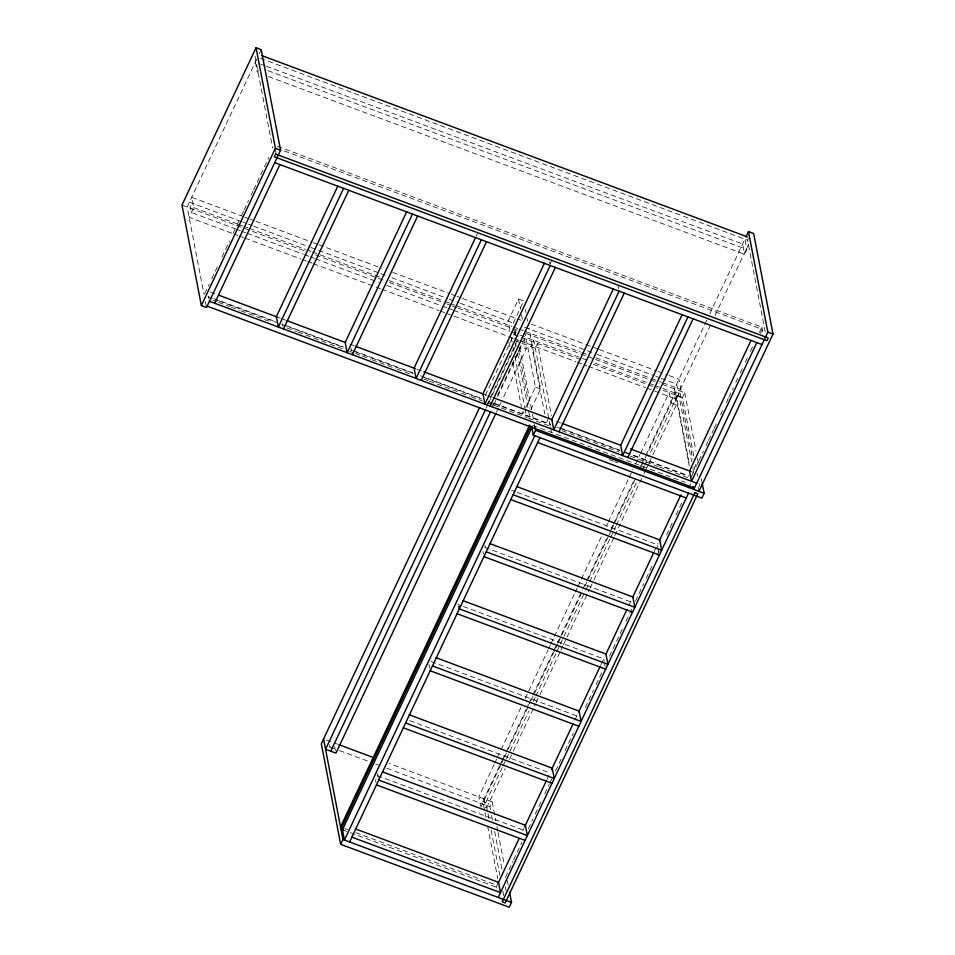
<?xml version="1.0" encoding="UTF-8"?>
<svg xmlns="http://www.w3.org/2000/svg" width="955" height="955" viewBox="0 0 955 955"><rect width="100%" height="100%" fill="white"/><g stroke="black" fill="none" stroke-linecap="round" stroke-linejoin="round"><path stroke-width="0.72" stroke-dasharray="4.78 3.58" d="M256.788 59.091L187.168 206.984L204 294.403M259.318 53.719L261.216 49.684M243.37 216.618L191.716 197.327L193.698 207.641L189.15 217.298L232.435 233.45M258.495 70.002L257.361 72.413L255.379 62.099L259.557 63.663M204.74 293.603L209.181 284.16M211.724 278.765L218.707 263.938M221.882 257.193L229.51 241.006M233.318 232.913L239.025 220.772M241.567 215.376L243.477 211.33M244.11 209.981L248.551 200.538M251.093 195.142L253.003 191.096M253.636 189.747L263.795 168.164M264.428 166.815L268.868 157.384M476.187 236.183L477.452 233.498M513.289 323.065L523.686 300.98L518.505 299.046L508.12 321.131L510.054 331.218M485.367 395.298L516.189 329.821L516.75 332.734M550.223 263.831L551.501 261.133M486.74 405.314L518.458 337.927M486.083 408.298L487.993 404.263M488.626 402.915L515.903 344.958M491.909 407.248L495.084 400.503M497.627 395.119L523.638 339.861M493.795 404.848L496.97 398.104M497.603 396.755L521.084 346.892L526.253 348.826L502.784 398.689M496.433 412.166L498.343 408.119M498.976 406.77L502.151 400.038M523.913 411.51L522.779 413.921L521.657 408.06M525.668 407.797L535.445 387.014L525.178 333.665M530.837 409.731L540.625 388.948L528.963 328.377M548.719 417.932L546.439 422.755L545.878 419.83M494.081 764.573L478.861 796.912L480.592 805.936M494.714 763.224L496.624 759.177M497.257 757.84L500.432 751.096M501.065 749.747L521.37 706.628M525.166 698.535L548.015 650.021M548.648 648.672L550.546 644.625M551.178 643.288L553.721 637.892M554.354 636.543L574.659 593.425M575.292 592.076L577.19 588.029M577.835 586.68L601.937 535.469M606.377 526.038L607.643 523.34M608.287 521.991L628.581 478.873M629.214 477.524L633.022 469.43M635.564 464.046L640.005 454.604M640.638 453.267L669.192 392.612L671.174 402.926L643.897 460.883M706.7 320.319L674.421 388.888L689.295 466.112M709.863 313.598L745.306 238.308M485.952 817.361L482.86 801.329L499.346 766.328M499.895 765.158L501.876 760.944M502.437 759.762L505.684 752.862M506.234 751.681L528.497 704.396M529.082 703.167L532.293 696.326M532.89 695.085L553.22 651.895M553.816 650.606L582.371 589.963M583.004 588.626L586.179 581.87M586.8 580.545L606.485 538.751M610.89 529.38L612.824 525.274M613.42 523.997L633.762 480.795M639.408 468.798L641.378 464.631M641.939 463.414L645.186 456.538M645.747 455.344L675.531 392.063L678.492 393.174L648.708 456.442M765.241 331.958L747.562 240.171L748.434 238.332M480.843 807.226L501.148 764.107M501.781 762.759L503.679 758.712M504.312 757.363L507.487 750.63M508.12 749.281L530.335 702.116M530.968 700.767L555.07 649.555M555.703 648.206L557.613 644.159M558.245 642.811L561.421 636.078M562.053 634.729L581.082 594.297M584.89 586.215L608.371 536.352M609.004 535.003L610.902 530.956M611.534 529.607L614.71 522.874M615.342 521.526L635.648 478.395M641.354 466.267L643.264 462.22M488.912 818.459L485.82 802.439L502.294 767.438M502.939 766.089L528.915 710.89M533.356 701.471L535.254 697.425M535.886 696.076L556.168 653.005M556.801 651.656L585.32 591.073M585.964 589.724L589.128 582.992M589.76 581.643L610.042 538.572M610.675 537.223L615.748 526.456M616.381 525.107L636.663 482.024M642.369 469.908L644.267 465.873M644.9 464.524L648.075 457.791M710.604 324.939L679.59 390.822L692.781 459.307M715.044 315.532L748.589 244.277M669.192 375.59L678.969 379.231L680.951 389.545L676.403 399.202L652.671 390.344M268.534 76.579L744.614 254.317L746.882 249.482L744.9 239.18M486.656 807.811L505.052 768.727M509.493 759.297L512.668 752.564M513.301 751.215L535.504 704.038M536.137 702.689L539.312 695.956M539.945 694.607L560.251 651.489M560.883 650.14L562.782 646.093M563.426 644.744L589.438 589.486M590.071 588.149L593.234 581.404M593.879 580.055L614.172 536.937M614.805 535.588L643.36 474.933M643.992 473.596L645.902 469.55M646.535 468.201L648.433 464.154M649.066 462.805L652.241 456.072M652.874 454.723L676.355 404.86L674.361 394.546M490.452 809.625L489.891 806.712L492.171 801.89L389.067 763.391M693.724 455.869L682.503 397.59L684.771 392.756L659.057 383.158M497.937 883.518L496.23 887.135L496.731 889.714M522.874 830.54L524.235 827.663M546.988 779.328L550.164 772.583M574.898 720.034L578.073 713.289M600.91 664.776L604.085 658.043M628.832 605.482L631.697 599.394M654.211 551.572L658.019 543.49M691.36 476.855L693.27 472.809M696.434 466.064L698.344 462.017M698.976 460.68L703.429 451.238M705.96 445.842L707.87 441.795M708.503 440.446L713.588 429.655M714.221 428.306L717.396 421.561M720.571 414.816L723.102 409.42M726.278 402.676L728.188 398.629M728.82 397.28L733.273 387.837M735.804 382.442L737.714 378.395M740.256 372.999L742.787 367.603M745.33 362.208L747.24 358.161M750.415 351.428L752.946 346.032M759.297 332.543L761.839 327.147L277.38 146.282M760.371 333.45L762.269 329.403L282 150.102M505.41 877.382L513.026 861.207M513.659 859.858L521.908 842.346M528.258 828.868L532.699 819.438M535.23 814.042L542.213 799.216M544.744 793.832L549.185 784.389M549.829 783.052L551.727 779.005M555.535 770.924L562.519 756.097M565.05 750.702L573.298 733.177M585.355 707.583L593.604 690.059M596.135 684.663L603.118 669.837M609.457 656.372L623.424 626.719M625.955 621.323L629.13 614.59M629.763 613.241L631.673 609.195M635.469 601.113L643.718 583.589M646.26 578.205L653.244 563.378M657.04 555.297L658.95 551.25M666.566 535.075L673.538 520.248M676.08 514.864L683.052 500.038M688.77 487.91L690.668 483.863M260.44 58.315L747.562 240.171M260.954 64.188L265.144 65.752M266.541 66.265L742.632 244.003L744.614 254.317M268.009 70.706L746.882 249.482M244.767 217.131L248.957 218.695M250.353 219.22L254.543 220.784M255.94 221.309L311.784 242.152M313.18 242.677L317.37 244.241M318.767 244.755L381.594 268.212M392.756 272.378L449.996 293.758M451.393 294.271L455.583 295.835M456.979 296.36L461.17 297.924M462.566 298.449L521.203 320.331M530.98 323.984L597.985 349.005M599.382 349.518L656.634 370.898M658.019 371.411L667.796 375.064M241.102 221.441L189.436 202.162L191.43 212.464L234.703 228.627M242.498 221.966L246.677 223.53M248.073 224.043L252.263 225.607M253.66 226.132L309.504 246.987M310.9 247.5L379.314 273.046M380.711 273.56L386.298 275.649M391.884 277.738L447.728 298.581M449.125 299.106L458.889 302.747M460.286 303.272L516.142 324.127M524.51 327.255L585.94 350.187M587.337 350.7L595.717 353.827M597.114 354.353L654.354 375.721M655.751 376.246L659.941 377.81M661.338 378.323L676.689 384.065L691.683 461.647M193.698 207.641L236.983 223.792M238.38 224.318L242.57 225.881M243.955 226.407L248.145 227.97M249.542 228.484L305.385 249.339M306.782 249.852L310.972 251.416M312.369 251.941L380.782 277.487M389.163 280.615L443.609 300.932M445.006 301.458L449.196 303.022M450.593 303.547L454.783 305.111M456.18 305.624L512.023 326.479M513.42 326.992L517.61 328.556M518.995 329.081L523.185 330.645M524.582 331.17L580.425 352.013M581.822 352.538L587.409 354.627M595.789 357.755L650.236 378.073M651.632 378.598L661.409 382.251M662.806 382.764L680.951 389.545M181.987 205.05L307.235 251.81M315.616 254.937L377.046 277.869M378.443 278.394L384.017 280.484M389.604 282.561L445.448 303.415M446.845 303.929L451.035 305.493M452.431 306.018L456.621 307.582M458.018 308.107L518.052 330.514M525.942 333.462L594.846 359.187M595.61 359.474L657.661 382.633M236.1 229.152L240.29 230.716M241.687 231.229L245.877 232.793M247.273 233.318L303.117 254.161M304.514 254.687L308.704 256.25M310.1 256.776L314.291 258.339M315.687 258.853L378.514 282.31M386.882 285.438L441.329 305.767M442.726 306.292L446.916 307.856M448.313 308.37L452.503 309.933M453.9 310.459L509.743 331.301M511.14 331.827L518.446 334.56M519.842 335.074L589.331 361.014M594.905 363.103L647.967 382.907M649.364 383.433L653.554 384.996M654.939 385.51L678.683 394.379M580.795 359.617L513.921 334.656L514.411 337.222M593.33 364.297L657.422 388.219M662.997 390.308L682.503 397.59M233.832 233.975L238.022 235.539M239.419 236.064L243.597 237.628M244.993 238.141L300.849 258.996M302.246 259.521L306.424 261.085M307.82 261.598L312.01 263.162M313.407 263.687L380.424 288.708M381.821 289.222L439.061 310.602M440.458 311.115L444.648 312.679M446.045 313.204L513.396 338.345M514.458 338.738L518.959 340.422M520.033 340.828L575.889 361.67M577.274 362.196L587.05 365.849M588.447 366.362L645.687 387.742M647.084 388.255L651.274 389.819M514.423 340.517L535.301 348.312L537.581 343.478L551.465 415.592M671.174 402.926L676.355 404.86M535.445 387.014L540.625 388.948M210.255 292.039L215.842 294.128M277.63 317.191L280.209 318.158M281.462 318.624L285.652 320.188M349.876 344.17L354.054 345.734M416.881 369.179L422.468 371.268M484.233 394.32L486.823 395.286M488.089 395.764L492.279 397.328M556.502 421.31L560.692 422.874M689.546 470.97L693.426 472.427M213.884 298.605L275.315 321.537M286.476 325.703L343.716 347.071M353.493 350.724L413.527 373.142M420.51 375.745L481.941 398.677M494.499 403.368L550.355 424.211M560.119 427.864L620.153 450.283M625.74 452.36L688.567 475.817M207.987 296.874L217.752 300.527M219.149 301.04L276.389 322.408M281.976 324.497L343.406 347.429M350.389 350.031L354.58 351.595M355.976 352.12L413.217 373.489M424.39 377.667L481.63 399.035M488.602 401.637L492.792 403.201M494.189 403.726L550.032 424.569M557.016 427.171L561.206 428.735M562.602 429.261L619.843 450.629M625.429 452.718L688.257 476.175M212.917 300.336L217.107 301.899M218.504 302.425L229.666 306.591M231.062 307.116L239.442 310.244M240.839 310.757L271.554 322.229M286.918 327.959L296.683 331.612M298.079 332.137L328.795 343.597M330.191 344.122L348.348 350.891M349.745 351.416L353.923 352.98M355.32 353.505L360.906 355.582M362.303 356.108L370.683 359.235M372.08 359.76L395.812 368.618M397.208 369.143L412.56 374.873M423.733 379.04L427.924 380.603M429.32 381.129L460.035 392.589M461.432 393.114L469.812 396.241M471.209 396.767L482.37 400.933M487.957 403.022L492.147 404.586M493.544 405.099L527.053 417.61M528.449 418.135L549.388 425.954M561.958 430.645L619.198 452.013M630.36 456.18L658.282 466.601M659.678 467.126L687.6 477.548M532.771 425.429L685.177 482.323M609.29 459.665L613.456 461.229M614.841 461.743L617.622 462.781M511.582 490.297L515.748 491.849M517.144 492.362L657.422 544.732L657.923 547.311M484.722 547.358L630.563 601.805L631.052 604.384M457.851 604.431L462.017 605.983M463.414 606.497L603.691 658.866L604.193 661.445M430.992 661.493L576.832 715.94M409.683 720.631L549.961 773.001M326.371 739.994L337.521 744.148M482.86 801.329L485.82 802.439M329.678 746.905L338.034 750.021M339.431 750.546L368.678 761.469M375.649 764.06L378.431 765.11M386.799 768.226L489.891 806.712M377.261 775.627L523.101 830.074L523.591 832.653M344.707 828.486L347.501 829.525M355.869 832.653L496.791 885.249M342.439 829.728L497.221 887.505M761.839 327.147L763.272 334.56M684.771 392.756L695.992 451.035M697.401 458.316L698.236 462.698M701.328 478.718L701.889 481.63M695.407 464.608L695.968 467.52M697.09 473.346L697.651 476.27M699.048 483.552L699.609 486.465M694.19 466.589L694.751 469.502M698.117 486.99L698.953 491.359M692.805 467.473L693.64 471.854M675.531 392.063L689.558 464.918M618.088 286.034L618.577 288.613M658.174 548.6L658.914 552.468M549.459 261.61L549.961 264.189M604.443 662.734L605.183 666.602M550.307 426.181L533.761 340.267L531.481 345.101L544.744 413.969M550.581 427.625L551.692 433.391M525.346 309.635L525.907 312.524M527.017 318.29L527.566 321.167M518.505 299.046L520.451 309.145M521.561 314.911L522.397 319.233M524.271 338.512L526.253 348.826M519.556 347.31L532.186 412.87M532.46 414.327L534.143 423.065M534.43 424.533L534.991 427.446M514.673 330.275L515.784 336.041M518.565 350.461L529.679 408.143M515.581 343.299L516.166 346.307M517.526 353.398L530.192 419.161M511.223 337.294L512.202 342.368M513.205 347.56L513.945 351.416M514.9 356.346L524.773 407.654M524.975 408.704L526.647 417.359M508.955 342.129L509.803 346.522M512.907 362.637L521.37 406.603M484.961 545.365L485.462 547.931M482.932 551.477L483.433 554.055M492.171 801.89L495.812 820.823M496.934 826.66L497.782 831.029M498.056 832.485L504.228 864.538M507.32 880.57L508.156 884.939M491.574 815.463L492.983 822.744M494.666 831.483L502.235 870.829M505.326 886.849L506.162 891.218M491.157 830.122L499.847 875.293M502.939 891.313L503.774 895.683M484.03 798.846L485.773 807.87M487.635 826.099L497.734 878.552M428.962 664.322L429.702 668.19M351.118 348.217L351.619 350.795M275.267 148.789L276.019 152.645M254.985 56.273L272.664 148.073M377.5 773.634L378.24 777.489M375.47 779.746L375.972 782.324M282.501 323.805L283.002 326.371M334.68 746.679L335.432 750.546M329.511 744.745L330 747.323M208.453 296.157L208.954 298.736M205.409 301.696L206.244 306.066"/><path stroke-width="1.43" d="M256.047 47.75L181.987 205.05L201.35 305.588L206.531 307.522L280.579 150.222L261.216 49.684L256.047 47.75L275.41 148.288L201.35 305.588M214.624 303.248L279.911 164.57M337.819 186.118L276.329 316.714L278.323 327.028L343.597 188.35M283.492 328.95L348.778 190.284M406.687 211.819L345.197 342.427L347.19 352.729L412.464 214.051M352.359 354.663L417.645 215.985M475.554 237.532L414.064 368.129L416.058 378.443L481.344 239.765M421.227 380.377L486.513 241.699M544.422 263.246L482.932 393.842L484.925 404.156L550.211 265.478M479.661 407.427L321.31 743.778L340.672 844.316L509.254 907.25L511.522 902.415L509.564 892.221M485.45 409.647L325.571 749.257L335.921 753.125L495.8 413.515M490.094 406.09L555.38 267.412M330.752 751.191L490.631 411.581M340.529 826.923L529.727 425.035M530.658 426.217L340.959 829.179L343.752 830.217M532.138 426.778L342.439 829.728L344.421 840.042L534.752 435.743M340.672 844.316L342.952 839.481L323.59 738.955M702.164 483.087L704.133 493.293L701.853 498.116L533.284 435.182L535.552 430.359L534.991 427.446M349.602 841.964L539.933 437.665M613.289 288.959L551.811 419.555L553.793 429.869L619.079 291.191M558.962 431.791L624.248 293.125M682.157 314.661L620.678 445.269L622.66 455.571L687.946 316.893M627.829 457.505L693.115 318.827M745.939 236.959L748.469 231.588L753.65 233.521L773.013 334.059L698.953 491.359M751.024 340.374L689.546 470.97L691.527 481.284L756.814 342.606M498.14 883.1L519.066 838.621M524.784 826.493L546.356 780.677M551.429 769.897L573 724.069M578.706 711.941L600.277 666.124M458.842 606.294L459.331 608.872L607.953 664.358L605.971 654.044L626.922 609.517M632.64 597.388L653.578 552.921M659.284 540.793L680.855 494.965M498.224 897.449L688.543 493.15M748.469 231.588L767.832 332.125L693.784 489.426L693.223 486.513M261.861 55.605L747.467 236.888M275.41 148.288L280.579 150.222M767.832 332.125L773.013 334.059M274.73 162.637L761.983 344.54M218.635 295.167L277.272 317.06M287.049 320.713L345.686 342.606M355.451 346.247L415.485 368.666M423.865 371.793L483.899 394.2M493.675 397.853L552.312 419.746M562.089 423.387L620.726 445.281M630.491 448.934L690.525 471.34M209.455 301.314L696.708 483.218M207.175 306.137L694.428 488.041M535.552 430.359L704.133 493.293M537.665 442.499L686.275 497.985M516.643 486.501L659.702 539.909L661.684 550.223L513.062 494.738M510.794 499.561L659.416 555.046M489.772 543.562L632.831 596.971L634.812 607.285L486.202 551.799M483.934 556.634L632.544 612.119M462.912 600.635L605.971 654.044M457.063 613.695L605.685 669.18M436.041 657.697L579.1 711.105L581.082 721.419L432.472 665.933M430.204 670.768L578.814 726.254M409.182 714.77L552.241 768.178L554.222 778.492L405.6 723.007M403.332 727.829L551.954 783.315M338.918 744.673L373.739 757.673M382.31 771.831L525.369 825.239L527.351 835.553L378.741 780.068M376.473 784.903L525.083 840.388M355.451 828.904L498.51 882.313L500.492 892.627L351.87 837.141M342.952 839.481L511.522 902.415M531.601 426.443L533.284 435.182M275.649 154.053L274.348 156.811L766.925 340.708L768.226 337.951L275.649 154.053M694.894 492.601L502.223 901.866L505.183 902.976L697.854 493.699L694.894 492.601"/></g></svg>
